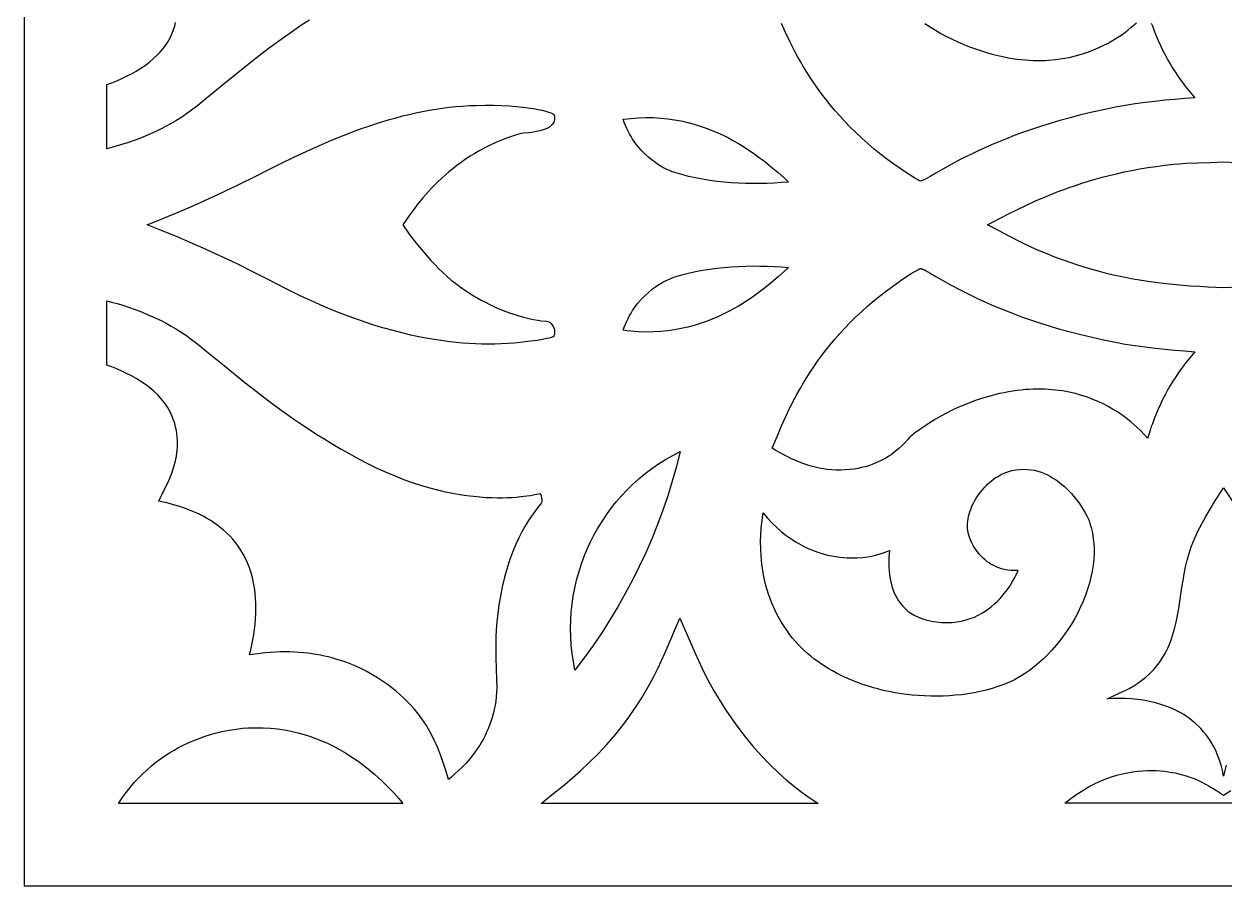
# Model space of a CAD drawing. Extents: x -375 to 375, y -1025 to 1025.
# Drawn here: x -270 to -197.4, y -940 to -887.9 of the extents above; entities that cross this region are included whole.
import ezdxf

# ---------------------------------------------------------------- set-up
doc = ezdxf.new("R2010")
doc.units = 0
doc.layers.add('LAYER_1', color=18, linetype='CONTINUOUS')
doc.layers.add('LAYER_2', color=174, linetype='CONTINUOUS')

msp = doc.modelspace()

# ---------------------------------------------------------------- linework, layer by layer
at = {"layer": 'LAYER_1'}
for points in [[(-252.742, -887.617), (-253.188, -887.913), (-253.622, -888.207), (-254.042, -888.5), (-254.45, -888.791), (-255.229, -889.365), (-255.961, -889.924), (-256.648, -890.466), (-257.898, -891.481), (-258.996, -892.379), (-259.494, -892.775), (-259.961, -893.131), (-260.183, -893.292), (-260.399, -893.442), (-260.609, -893.58), (-260.812, -893.705), (-261.106, -893.876), (-261.408, -894.041), (-261.715, -894.2), (-262.029, -894.354), (-262.348, -894.501), (-262.673, -894.641), (-263.002, -894.774), (-263.336, -894.901), (-263.673, -895.019), (-264.014, -895.13), (-264.358, -895.233), (-264.704, -895.328), (-265, -895.401), (-265, -893.131), (-265, -891.522), (-264.986, -891.517), (-264.689, -891.406), (-264.391, -891.285), (-264.092, -891.154), (-263.795, -891.012), (-263.501, -890.86), (-263.213, -890.696), (-262.932, -890.521), (-262.66, -890.335), (-262.399, -890.137), (-262.151, -889.927), (-261.917, -889.705), (-261.807, -889.589), (-261.7, -889.471), (-261.599, -889.349), (-261.502, -889.224), (-261.41, -889.095), (-261.324, -888.964), (-261.243, -888.829), (-261.168, -888.691), (-261.099, -888.55), (-261.036, -888.405), (-260.954, -888.189), (-260.885, -887.975), (-260.829, -887.764)], [(-201.823, -887.794), (-201.757, -887.968), (-201.646, -888.267), (-201.529, -888.563), (-201.405, -888.856), (-201.274, -889.146), (-201.136, -889.432), (-200.991, -889.714), (-200.84, -889.994), (-200.682, -890.269), (-200.518, -890.54), (-200.347, -890.807), (-200.169, -891.071), (-199.985, -891.329), (-199.795, -891.584), (-199.599, -891.834), (-199.396, -892.079), (-199.188, -892.32), (-199.791, -892.364), (-200.395, -892.414), (-200.998, -892.47), (-201.599, -892.534), (-202.2, -892.606), (-202.799, -892.69), (-203.397, -892.785), (-203.992, -892.893), (-204.713, -893.04), (-205.409, -893.194), (-206.081, -893.355), (-206.728, -893.522), (-207.351, -893.695), (-207.949, -893.871), (-208.524, -894.052), (-209.076, -894.235), (-209.603, -894.42), (-210.108, -894.606), (-210.59, -894.792), (-211.049, -894.978), (-211.485, -895.163), (-211.899, -895.346), (-212.291, -895.525), (-212.661, -895.702), (-213.336, -896.039), (-213.926, -896.353), (-214.433, -896.635), (-214.858, -896.88), (-215.203, -897.081), (-215.47, -897.231), (-215.575, -897.285), (-215.66, -897.325), (-215.727, -897.348), (-215.776, -897.355), (-215.834, -897.335), (-215.949, -897.277), (-216.119, -897.181), (-216.343, -897.043), (-216.62, -896.864), (-216.949, -896.642), (-217.327, -896.376), (-217.754, -896.065), (-218.175, -895.744), (-218.579, -895.419), (-218.966, -895.091), (-219.337, -894.76), (-219.692, -894.426), (-220.031, -894.091), (-220.356, -893.755), (-220.665, -893.417), (-220.96, -893.08), (-221.242, -892.743), (-221.509, -892.407), (-221.764, -892.072), (-222.006, -891.739), (-222.236, -891.409), (-222.454, -891.081), (-222.66, -890.758), (-222.856, -890.438), (-223.041, -890.123), (-223.215, -889.812), (-223.38, -889.508), (-223.683, -888.918), (-223.951, -888.358), (-224.188, -887.83)], [(-215.518, -887.827), (-215.199, -888.034), (-214.873, -888.233), (-214.542, -888.423), (-214.205, -888.604), (-213.863, -888.776), (-213.517, -888.937), (-213.167, -889.089), (-212.813, -889.231), (-212.455, -889.363), (-212.095, -889.484), (-211.732, -889.595), (-211.367, -889.695), (-211, -889.784), (-210.731, -889.842), (-210.467, -889.892), (-210.206, -889.936), (-209.95, -889.972), (-209.698, -890.002), (-209.449, -890.025), (-209.205, -890.042), (-208.965, -890.053), (-208.73, -890.059), (-208.498, -890.058), (-208.27, -890.052), (-208.047, -890.041), (-207.612, -890.003), (-207.194, -889.946), (-206.792, -889.873), (-206.407, -889.783), (-206.038, -889.68), (-205.685, -889.564), (-205.349, -889.437), (-205.029, -889.302), (-204.725, -889.158), (-204.437, -889.008), (-204.166, -888.854), (-203.911, -888.697), (-203.672, -888.539), (-203.45, -888.381), (-203.243, -888.225), (-203.053, -888.073), (-202.721, -887.784)], [(-196.514, -903.764), (-197.448, -903.804), (-198.383, -903.764), (-198.914, -903.739), (-199.486, -903.706), (-200.098, -903.661), (-200.749, -903.6), (-201.437, -903.52), (-202.161, -903.418), (-202.536, -903.357), (-202.92, -903.289), (-203.312, -903.214), (-203.712, -903.131), (-204.12, -903.039), (-204.536, -902.939), (-204.96, -902.829), (-205.391, -902.71), (-205.83, -902.58), (-206.276, -902.44), (-206.729, -902.289), (-207.189, -902.127), (-207.656, -901.953), (-208.129, -901.766), (-208.608, -901.566), (-209.094, -901.353), (-209.43, -901.198), (-209.761, -901.035), (-210.418, -900.694), (-211.071, -900.345), (-211.725, -900), (-210.921, -899.581), (-210.458, -899.343), (-209.954, -899.09), (-209.407, -898.827), (-208.819, -898.558), (-208.187, -898.285), (-207.512, -898.014), (-207.158, -897.88), (-206.793, -897.747), (-206.417, -897.617), (-206.03, -897.489), (-205.631, -897.365), (-205.221, -897.244), (-204.8, -897.127), (-204.368, -897.015), (-203.923, -896.908), (-203.468, -896.806), (-203.001, -896.71), (-202.522, -896.621), (-202.031, -896.539), (-201.529, -896.464), (-201.014, -896.397), (-200.488, -896.338), (-200.121, -896.305), (-199.751, -896.281), (-199.004, -896.247), (-198.239, -896.224), (-197.448, -896.196), (-196.657, -896.224)], [(-197.293, -932.691), (-197.377, -933.02), (-197.447, -933.366), (-197.448, -933.365), (-197.449, -933.366), (-197.519, -933.02), (-197.603, -932.691), (-197.7, -932.381), (-197.81, -932.088), (-197.93, -931.811), (-198.061, -931.551), (-198.2, -931.307), (-198.348, -931.079), (-198.502, -930.865), (-198.663, -930.666), (-198.828, -930.48), (-198.997, -930.308), (-199.169, -930.149), (-199.343, -930.003), (-199.517, -929.868), (-199.691, -929.745), (-199.863, -929.633), (-200.033, -929.531), (-200.2, -929.439), (-200.362, -929.357), (-200.519, -929.284), (-200.669, -929.219), (-200.945, -929.113), (-201.182, -929.034), (-201.372, -928.981), (-201.578, -928.929), (-201.754, -928.88), (-201.932, -928.837), (-202.111, -928.799), (-202.291, -928.766), (-202.655, -928.715), (-203.021, -928.681), (-203.389, -928.663), (-203.758, -928.659), (-204.127, -928.665), (-204.493, -928.68), (-204.349, -928.608), (-204.184, -928.532), (-203.799, -928.361), (-203.36, -928.152), (-203.125, -928.028), (-202.884, -927.889), (-202.64, -927.733), (-202.393, -927.557), (-202.148, -927.36), (-201.906, -927.14), (-201.787, -927.021), (-201.67, -926.895), (-201.555, -926.763), (-201.443, -926.623), (-201.333, -926.476), (-201.226, -926.322), (-201.123, -926.159), (-201.023, -925.989), (-200.924, -925.805), (-200.833, -925.619), (-200.749, -925.429), (-200.671, -925.237), (-200.599, -925.043), (-200.534, -924.846), (-200.473, -924.647), (-200.417, -924.447), (-200.318, -924.04), (-200.234, -923.628), (-200.16, -923.212), (-200.093, -922.792), (-199.967, -921.949), (-199.901, -921.528), (-199.829, -921.109), (-199.747, -920.693), (-199.651, -920.283), (-199.538, -919.878), (-199.474, -919.678), (-199.405, -919.481), (-199.314, -919.243), (-199.217, -919.007), (-199.114, -918.774), (-199.006, -918.543), (-198.775, -918.088), (-198.528, -917.641), (-198.269, -917.2), (-198.001, -916.765), (-197.448, -915.905), (-196.896, -916.765)], [(-187.848, -934.998), (-197.448, -934.998), (-207.048, -934.998), (-206.867, -934.851), (-206.687, -934.712), (-206.326, -934.453), (-205.969, -934.22), (-205.613, -934.011), (-205.262, -933.826), (-204.914, -933.664), (-204.571, -933.522), (-204.233, -933.401), (-203.9, -933.299), (-203.574, -933.214), (-203.256, -933.146), (-202.944, -933.094), (-202.641, -933.056), (-202.347, -933.031), (-202.062, -933.018), (-201.787, -933.015), (-201.523, -933.023), (-201.27, -933.039), (-201.028, -933.062), (-200.799, -933.091), (-200.583, -933.126), (-200.381, -933.164), (-200.02, -933.248), (-199.72, -933.334), (-199.486, -933.411), (-199.238, -933.507), (-199.004, -933.606), (-198.774, -933.716), (-198.548, -933.835), (-198.325, -933.962), (-197.886, -934.231), (-197.448, -934.511), (-197.011, -934.231)]]:
    msp.add_lwpolyline(points, dxfattribs=at)
for points in [[(-242.309, -907.214), (-242.701, -907.201), (-243.092, -907.181), (-243.483, -907.152), (-243.874, -907.116), (-244.265, -907.073), (-244.656, -907.022), (-245.046, -906.965), (-245.436, -906.9), (-245.825, -906.829), (-246.213, -906.752), (-246.6, -906.668), (-246.986, -906.579), (-247.372, -906.483), (-247.756, -906.382), (-248.138, -906.275), (-248.519, -906.163), (-248.899, -906.046), (-249.653, -905.796), (-250.399, -905.529), (-251.137, -905.244), (-251.865, -904.944), (-252.583, -904.63), (-252.944, -904.463), (-253.336, -904.272), (-254.219, -903.826), (-255.238, -903.305), (-256.399, -902.72), (-257.033, -902.408), (-257.705, -902.085), (-258.414, -901.753), (-259.162, -901.412), (-259.95, -901.065), (-260.776, -900.713), (-261.644, -900.357), (-262.552, -900), (-261.608, -899.627), (-260.67, -899.238), (-259.738, -898.834), (-258.812, -898.417), (-257.891, -897.988), (-256.975, -897.548), (-256.063, -897.098), (-255.157, -896.64), (-254.423, -896.271), (-253.681, -895.909), (-252.932, -895.556), (-252.175, -895.214), (-251.412, -894.886), (-250.641, -894.574), (-249.865, -894.279), (-249.474, -894.139), (-249.082, -894.004), (-248.689, -893.874), (-248.294, -893.751), (-247.899, -893.633), (-247.502, -893.522), (-247.103, -893.417), (-246.704, -893.32), (-246.304, -893.229), (-245.902, -893.145), (-245.5, -893.069), (-245.096, -893.002), (-244.692, -892.942), (-244.287, -892.89), (-243.881, -892.848), (-243.475, -892.814), (-243.067, -892.79), (-242.659, -892.774), (-242.111, -892.767), (-241.595, -892.771), (-241.111, -892.786), (-240.659, -892.81), (-240.24, -892.842), (-239.855, -892.88), (-239.504, -892.924), (-239.187, -892.972), (-238.905, -893.023), (-238.659, -893.075), (-238.448, -893.127), (-238.273, -893.178), (-238.134, -893.226), (-238.033, -893.271), (-237.969, -893.31), (-237.951, -893.328), (-237.943, -893.343), (-237.924, -893.445), (-237.918, -893.54), (-237.922, -893.629), (-237.938, -893.711), (-237.964, -893.787), (-237.999, -893.857), (-238.043, -893.922), (-238.094, -893.982), (-238.154, -894.036), (-238.22, -894.086), (-238.292, -894.131), (-238.369, -894.172), (-238.538, -894.243), (-238.719, -894.3), (-238.909, -894.344), (-239.102, -894.38), (-239.291, -894.407), (-239.473, -894.429), (-239.789, -894.465), (-239.914, -894.483), (-240.009, -894.504), (-240.391, -894.621), (-240.762, -894.748), (-241.12, -894.885), (-241.466, -895.029), (-241.8, -895.182), (-242.123, -895.341), (-242.434, -895.507), (-242.734, -895.679), (-243.023, -895.856), (-243.301, -896.038), (-243.569, -896.224), (-243.826, -896.414), (-244.073, -896.606), (-244.31, -896.801), (-244.537, -896.997), (-244.755, -897.195), (-244.963, -897.393), (-245.162, -897.59), (-245.352, -897.787), (-245.534, -897.983), (-245.871, -898.367), (-246.175, -898.739), (-246.448, -899.093), (-246.692, -899.424), (-247.098, -900), (-246.699, -900.557), (-246.283, -901.107), (-246.069, -901.377), (-245.849, -901.643), (-245.625, -901.904), (-245.395, -902.161), (-245.159, -902.411), (-244.918, -902.656), (-244.671, -902.893), (-244.418, -903.123), (-244.159, -903.344), (-243.893, -903.557), (-243.62, -903.76), (-243.34, -903.953), (-243.074, -904.126), (-242.812, -904.288), (-242.556, -904.439), (-242.305, -904.579), (-242.059, -904.709), (-241.82, -904.83), (-241.586, -904.942), (-241.359, -905.044), (-240.923, -905.225), (-240.515, -905.374), (-240.135, -905.496), (-239.785, -905.594), (-239.467, -905.67), (-239.183, -905.727), (-238.933, -905.77), (-238.72, -905.8), (-238.408, -905.837), (-238.313, -905.85), (-238.26, -905.863), (-238.208, -905.892), (-238.159, -905.93), (-238.113, -905.976), (-238.07, -906.028), (-238.032, -906.085), (-237.997, -906.147), (-237.968, -906.212), (-237.944, -906.279), (-237.926, -906.348), (-237.914, -906.416), (-237.909, -906.484), (-237.911, -906.549), (-237.92, -906.612), (-237.938, -906.67), (-237.964, -906.723), (-237.999, -906.77), (-238.018, -906.782), (-238.054, -906.798), (-238.179, -906.836), (-238.372, -906.883), (-238.634, -906.935), (-238.964, -906.99), (-239.362, -907.046), (-239.827, -907.102), (-240.36, -907.154), (-240.748, -907.183), (-241.138, -907.204), (-241.528, -907.215), (-241.919, -907.219)], [(-226.362, -897.501), (-226.798, -897.485), (-227.233, -897.46), (-227.667, -897.424), (-228.099, -897.377), (-228.53, -897.319), (-228.958, -897.249), (-229.383, -897.167), (-229.805, -897.073), (-230.224, -896.965), (-230.638, -896.843), (-230.795, -896.789), (-230.969, -896.719), (-231.157, -896.632), (-231.359, -896.527), (-231.569, -896.403), (-231.787, -896.26), (-232.009, -896.097), (-232.233, -895.914), (-232.456, -895.709), (-232.675, -895.482), (-232.889, -895.233), (-232.992, -895.099), (-233.093, -894.96), (-233.191, -894.814), (-233.286, -894.663), (-233.378, -894.505), (-233.465, -894.341), (-233.549, -894.17), (-233.628, -893.993), (-233.702, -893.81), (-233.771, -893.619), (-233.532, -893.588), (-233.296, -893.562), (-232.831, -893.527), (-232.376, -893.513), (-231.931, -893.518), (-231.496, -893.543), (-231.072, -893.585), (-230.657, -893.644), (-230.252, -893.718), (-229.858, -893.807), (-229.474, -893.909), (-229.101, -894.024), (-228.738, -894.15), (-228.386, -894.286), (-228.044, -894.432), (-227.712, -894.585), (-227.392, -894.746), (-227.082, -894.913), (-226.783, -895.085), (-226.494, -895.26), (-226.217, -895.439), (-225.95, -895.619), (-225.695, -895.8), (-225.451, -895.981), (-225.217, -896.16), (-224.784, -896.51), (-224.396, -896.841), (-224.053, -897.146), (-223.757, -897.415), (-224.188, -897.448), (-224.621, -897.475), (-225.055, -897.494), (-225.49, -897.505), (-225.926, -897.507)], [(-232.831, -906.472), (-233.296, -906.437), (-233.532, -906.411), (-233.771, -906.38), (-233.702, -906.19), (-233.628, -906.006), (-233.549, -905.829), (-233.465, -905.659), (-233.378, -905.495), (-233.286, -905.337), (-233.191, -905.185), (-233.093, -905.04), (-232.992, -904.9), (-232.889, -904.767), (-232.675, -904.517), (-232.456, -904.29), (-232.233, -904.086), (-232.009, -903.902), (-231.787, -903.739), (-231.569, -903.597), (-231.359, -903.473), (-231.157, -903.368), (-230.969, -903.281), (-230.795, -903.21), (-230.638, -903.157), (-230.224, -903.035), (-229.805, -902.927), (-229.383, -902.832), (-228.958, -902.75), (-228.53, -902.68), (-228.099, -902.622), (-227.667, -902.576), (-227.233, -902.54), (-226.798, -902.514), (-226.362, -902.499), (-225.926, -902.492), (-225.49, -902.495), (-225.055, -902.506), (-224.621, -902.525), (-224.188, -902.551), (-223.757, -902.585), (-224.053, -902.854), (-224.396, -903.158), (-224.784, -903.49), (-225.217, -903.84), (-225.451, -904.019), (-225.695, -904.2), (-225.95, -904.381), (-226.217, -904.561), (-226.494, -904.739), (-226.783, -904.915), (-227.082, -905.087), (-227.392, -905.253), (-227.712, -905.414), (-228.044, -905.568), (-228.386, -905.713), (-228.738, -905.85), (-229.101, -905.976), (-229.474, -906.09), (-229.858, -906.193), (-230.252, -906.282), (-230.657, -906.356), (-231.072, -906.415), (-231.496, -906.457), (-231.931, -906.481), (-232.376, -906.487)], [(-220.888, -914.838), (-221.143, -914.825), (-221.397, -914.801), (-221.65, -914.766), (-221.902, -914.719), (-222.153, -914.662), (-222.402, -914.596), (-222.65, -914.52), (-222.895, -914.435), (-223.138, -914.342), (-223.378, -914.242), (-223.615, -914.135), (-223.849, -914.021), (-224.08, -913.901), (-224.307, -913.775), (-224.529, -913.645), (-224.748, -913.51), (-224.398, -912.66), (-224.188, -912.17), (-223.951, -911.642), (-223.683, -911.081), (-223.38, -910.491), (-223.215, -910.187), (-223.041, -909.877), (-222.856, -909.562), (-222.66, -909.242), (-222.454, -908.918), (-222.236, -908.591), (-222.006, -908.26), (-221.764, -907.928), (-221.509, -907.593), (-221.242, -907.257), (-220.96, -906.92), (-220.665, -906.582), (-220.356, -906.245), (-220.031, -905.908), (-219.692, -905.573), (-219.337, -905.24), (-218.966, -904.909), (-218.579, -904.58), (-218.175, -904.255), (-217.754, -903.934), (-217.327, -903.623), (-216.949, -903.357), (-216.62, -903.135), (-216.343, -902.956), (-216.119, -902.819), (-215.949, -902.722), (-215.834, -902.664), (-215.776, -902.644), (-215.727, -902.651), (-215.66, -902.675), (-215.575, -902.714), (-215.47, -902.768), (-215.203, -902.919), (-214.858, -903.12), (-214.433, -903.365), (-213.926, -903.647), (-213.336, -903.96), (-212.661, -904.298), (-212.291, -904.474), (-211.899, -904.654), (-211.485, -904.836), (-211.049, -905.021), (-210.59, -905.207), (-210.108, -905.394), (-209.603, -905.58), (-209.076, -905.765), (-208.524, -905.948), (-207.949, -906.128), (-207.351, -906.305), (-206.728, -906.477), (-206.081, -906.644), (-205.409, -906.805), (-204.713, -906.96), (-203.992, -907.106), (-203.397, -907.215), (-202.799, -907.31), (-202.2, -907.393), (-201.599, -907.466), (-200.998, -907.53), (-200.395, -907.586), (-199.791, -907.635), (-199.188, -907.68), (-199.396, -907.92), (-199.599, -908.166), (-199.795, -908.416), (-199.985, -908.67), (-200.169, -908.929), (-200.347, -909.192), (-200.518, -909.459), (-200.682, -909.731), (-200.84, -910.006), (-200.991, -910.285), (-201.136, -910.568), (-201.274, -910.854), (-201.405, -911.144), (-201.529, -911.437), (-201.646, -911.733), (-201.757, -912.032), (-201.823, -912.206), (-201.879, -912.364), (-201.961, -912.629), (-202.012, -912.815), (-202.038, -912.913), (-202.112, -912.832), (-202.251, -912.681), (-202.454, -912.471), (-202.721, -912.215), (-203.053, -911.927), (-203.243, -911.774), (-203.45, -911.618), (-203.672, -911.46), (-203.911, -911.302), (-204.166, -911.145), (-204.437, -910.991), (-204.725, -910.841), (-205.029, -910.698), (-205.349, -910.562), (-205.685, -910.435), (-206.038, -910.32), (-206.407, -910.216), (-206.792, -910.127), (-207.194, -910.053), (-207.612, -909.997), (-208.047, -909.959), (-208.27, -909.948), (-208.498, -909.941), (-208.73, -909.941), (-208.965, -909.946), (-209.205, -909.957), (-209.449, -909.974), (-209.698, -909.998), (-209.95, -910.027), (-210.206, -910.064), (-210.467, -910.107), (-210.731, -910.158), (-211, -910.216), (-211.367, -910.305), (-211.732, -910.405), (-212.095, -910.515), (-212.455, -910.637), (-212.813, -910.768), (-213.167, -910.91), (-213.517, -911.062), (-213.863, -911.224), (-214.205, -911.395), (-214.542, -911.576), (-214.873, -911.766), (-215.199, -911.965), (-215.518, -912.173), (-215.831, -912.389), (-216.137, -912.614), (-216.436, -912.847), (-216.473, -912.887), (-216.537, -912.965), (-216.752, -913.212), (-216.904, -913.369), (-217.088, -913.541), (-217.304, -913.723), (-217.554, -913.908), (-217.692, -914.001), (-217.839, -914.092), (-217.994, -914.181), (-218.159, -914.267), (-218.333, -914.35), (-218.516, -914.429), (-218.708, -914.503), (-218.91, -914.572), (-219.122, -914.634), (-219.344, -914.69), (-219.576, -914.738), (-219.817, -914.777), (-220.069, -914.808), (-220.332, -914.828), (-220.605, -914.839)], [(-244.476, -933.078), (-244.629, -932.595), (-244.796, -932.117), (-244.981, -931.645), (-245.081, -931.413), (-245.185, -931.183), (-245.295, -930.957), (-245.411, -930.734), (-245.533, -930.514), (-245.661, -930.299), (-245.796, -930.087), (-245.937, -929.881), (-246.014, -929.775), (-246.163, -929.58), (-246.385, -929.311), (-246.682, -928.985), (-246.858, -928.804), (-247.054, -928.615), (-247.268, -928.419), (-247.501, -928.217), (-247.754, -928.013), (-248.026, -927.807), (-248.318, -927.601), (-248.629, -927.398), (-248.959, -927.199), (-249.31, -927.007), (-249.68, -926.822), (-250.07, -926.648), (-250.481, -926.485), (-250.912, -926.337), (-251.135, -926.268), (-251.363, -926.204), (-251.596, -926.144), (-251.834, -926.088), (-252.077, -926.038), (-252.326, -925.992), (-252.58, -925.952), (-252.839, -925.917), (-253.103, -925.889), (-253.372, -925.866), (-253.646, -925.85), (-253.926, -925.84), (-254.211, -925.837), (-254.501, -925.84), (-254.797, -925.851), (-255.098, -925.87), (-255.404, -925.896), (-255.715, -925.93), (-256.032, -925.973), (-256.354, -926.023), (-256.28, -925.72), (-256.213, -925.414), (-256.153, -925.104), (-256.101, -924.792), (-256.057, -924.478), (-256.022, -924.162), (-255.996, -923.846), (-255.98, -923.529), (-255.974, -923.212), (-255.979, -922.897), (-255.995, -922.582), (-256.024, -922.269), (-256.065, -921.959), (-256.119, -921.652), (-256.186, -921.348), (-256.268, -921.048), (-256.367, -920.747), (-256.479, -920.46), (-256.603, -920.187), (-256.739, -919.928), (-256.885, -919.682), (-257.04, -919.449), (-257.205, -919.229), (-257.378, -919.021), (-257.558, -918.825), (-257.745, -918.64), (-257.937, -918.467), (-258.134, -918.304), (-258.335, -918.151), (-258.54, -918.009), (-258.747, -917.876), (-258.955, -917.752), (-259.165, -917.637), (-259.374, -917.531), (-259.582, -917.432), (-259.789, -917.341), (-259.994, -917.258), (-260.195, -917.182), (-260.584, -917.048), (-260.951, -916.938), (-261.288, -916.848), (-261.59, -916.776), (-261.849, -916.717), (-261.77, -916.54), (-261.672, -916.34), (-261.437, -915.872), (-261.31, -915.606), (-261.184, -915.321), (-261.063, -915.017), (-260.953, -914.695), (-260.857, -914.357), (-260.817, -914.181), (-260.782, -914.002), (-260.754, -913.819), (-260.733, -913.633), (-260.719, -913.442), (-260.713, -913.249), (-260.716, -913.052), (-260.728, -912.852), (-260.751, -912.65), (-260.784, -912.444), (-260.829, -912.235), (-260.885, -912.024), (-260.954, -911.81), (-261.036, -911.594), (-261.099, -911.45), (-261.168, -911.308), (-261.243, -911.17), (-261.324, -911.036), (-261.41, -910.904), (-261.502, -910.776), (-261.599, -910.651), (-261.7, -910.529), (-261.807, -910.41), (-261.917, -910.295), (-262.151, -910.073), (-262.399, -909.863), (-262.66, -909.665), (-262.932, -909.478), (-263.213, -909.304), (-263.501, -909.14), (-263.795, -908.987), (-264.092, -908.845), (-264.391, -908.714), (-264.689, -908.593), (-264.986, -908.482), (-265, -908.477), (-265, -907.635), (-265, -904.599), (-264.704, -904.672), (-264.358, -904.766), (-264.014, -904.869), (-263.673, -904.98), (-263.336, -905.099), (-263.002, -905.225), (-262.673, -905.359), (-262.348, -905.499), (-262.029, -905.646), (-261.715, -905.799), (-261.408, -905.959), (-261.106, -906.124), (-260.812, -906.294), (-260.609, -906.42), (-260.399, -906.557), (-260.183, -906.707), (-259.961, -906.869), (-259.494, -907.224), (-258.996, -907.62), (-257.898, -908.519), (-256.648, -909.534), (-255.961, -910.075), (-255.229, -910.635), (-254.45, -911.208), (-254.042, -911.499), (-253.622, -911.792), (-253.188, -912.087), (-252.742, -912.382), (-252.282, -912.679), (-251.808, -912.975), (-251.319, -913.271), (-250.817, -913.567), (-250.3, -913.861), (-249.768, -914.153), (-249.187, -914.457), (-248.618, -914.734), (-248.061, -914.986), (-247.515, -915.215), (-246.983, -915.421), (-246.463, -915.605), (-245.957, -915.769), (-245.464, -915.913), (-244.986, -916.038), (-244.522, -916.147), (-244.073, -916.238), (-243.639, -916.315), (-243.221, -916.377), (-242.82, -916.426), (-242.434, -916.463), (-242.065, -916.489), (-241.714, -916.504), (-241.38, -916.511), (-241.065, -916.51), (-240.767, -916.503), (-240.489, -916.489), (-240.229, -916.471), (-239.769, -916.425), (-239.391, -916.373), (-239.097, -916.323), (-238.774, -916.265), (-238.732, -916.393), (-238.703, -916.525), (-238.691, -916.659), (-238.693, -916.726), (-238.701, -916.792), (-238.722, -916.836), (-238.773, -916.907), (-238.951, -917.133), (-239.213, -917.48), (-239.367, -917.701), (-239.534, -917.955), (-239.709, -918.244), (-239.891, -918.569), (-240.075, -918.93), (-240.26, -919.329), (-240.442, -919.767), (-240.618, -920.245), (-240.702, -920.5), (-240.785, -920.764), (-240.864, -921.04), (-240.94, -921.326), (-241.077, -921.903), (-241.189, -922.46), (-241.279, -922.997), (-241.348, -923.514), (-241.4, -924.011), (-241.436, -924.486), (-241.459, -924.94), (-241.47, -925.372), (-241.472, -925.781), (-241.467, -926.168), (-241.445, -926.872), (-241.422, -927.481), (-241.413, -927.991), (-241.422, -928.273), (-241.442, -928.548), (-241.473, -928.816), (-241.513, -929.076), (-241.562, -929.33), (-241.62, -929.576), (-241.686, -929.815), (-241.759, -930.047), (-241.84, -930.272), (-241.927, -930.49), (-242.02, -930.701), (-242.118, -930.905), (-242.221, -931.102), (-242.328, -931.292), (-242.438, -931.475), (-242.552, -931.651), (-242.668, -931.821), (-242.787, -931.984), (-243.027, -932.289), (-243.268, -932.567), (-243.506, -932.818), (-243.737, -933.043), (-243.955, -933.242), (-244.156, -933.415), (-244.337, -933.562)], [(-236.775, -926.431), (-236.849, -925.928), (-236.901, -925.425), (-236.932, -924.924), (-236.942, -924.425), (-236.931, -923.928), (-236.9, -923.433), (-236.849, -922.943), (-236.779, -922.456), (-236.688, -921.974), (-236.578, -921.498), (-236.45, -921.027), (-236.302, -920.562), (-236.136, -920.104), (-235.952, -919.654), (-235.751, -919.212), (-235.531, -918.779), (-235.294, -918.355), (-235.04, -917.941), (-234.77, -917.537), (-234.483, -917.145), (-234.179, -916.764), (-233.86, -916.395), (-233.525, -916.038), (-233.174, -915.695), (-232.809, -915.366), (-232.429, -915.052), (-232.034, -914.752), (-231.625, -914.468), (-231.202, -914.2), (-230.765, -913.949), (-230.314, -913.715), (-230.543, -914.615), (-230.794, -915.508), (-231.07, -916.392), (-231.368, -917.267), (-231.689, -918.134), (-232.034, -918.991), (-232.4, -919.837), (-232.789, -920.674), (-233.2, -921.499), (-233.634, -922.313), (-234.088, -923.116), (-234.564, -923.906), (-235.062, -924.683), (-235.58, -925.447), (-236.119, -926.197), (-236.679, -926.934)], [(-215.166, -928.513), (-215.54, -928.501), (-215.913, -928.478), (-216.283, -928.448), (-216.797, -928.388), (-217.057, -928.351), (-217.316, -928.307), (-217.577, -928.259), (-217.837, -928.205), (-218.097, -928.145), (-218.357, -928.08), (-218.616, -928.009), (-218.874, -927.933), (-219.13, -927.851), (-219.385, -927.763), (-219.638, -927.67), (-219.889, -927.571), (-220.137, -927.467), (-220.383, -927.357), (-220.625, -927.241), (-220.864, -927.119), (-221.099, -926.992), (-221.329, -926.859), (-221.556, -926.72), (-221.778, -926.575), (-221.995, -926.424), (-222.207, -926.268), (-222.413, -926.105), (-222.614, -925.937), (-222.808, -925.763), (-222.996, -925.582), (-223.177, -925.396), (-223.351, -925.204), (-223.518, -925.006), (-223.677, -924.801), (-223.874, -924.528), (-224.057, -924.254), (-224.225, -923.979), (-224.381, -923.705), (-224.523, -923.431), (-224.653, -923.157), (-224.771, -922.885), (-224.878, -922.614), (-224.973, -922.344), (-225.059, -922.077), (-225.134, -921.812), (-225.2, -921.55), (-225.257, -921.291), (-225.305, -921.036), (-225.346, -920.784), (-225.379, -920.536), (-225.405, -920.293), (-225.425, -920.055), (-225.447, -919.595), (-225.45, -919.158), (-225.436, -918.748), (-225.41, -918.366), (-225.377, -918.017), (-225.302, -917.426), (-225.026, -917.749), (-224.747, -918.046), (-224.466, -918.319), (-224.182, -918.568), (-223.897, -918.795), (-223.612, -919), (-223.327, -919.184), (-223.043, -919.348), (-222.761, -919.494), (-222.482, -919.622), (-222.206, -919.733), (-221.934, -919.829), (-221.666, -919.91), (-221.405, -919.978), (-221.15, -920.032), (-220.901, -920.075), (-220.661, -920.108), (-220.429, -920.13), (-220.207, -920.144), (-219.995, -920.151), (-219.793, -920.15), (-219.604, -920.144), (-219.262, -920.119), (-218.976, -920.083), (-218.752, -920.045), (-218.513, -919.991), (-218.294, -919.931), (-218.079, -919.86), (-217.649, -919.713), (-217.675, -919.918), (-217.691, -920.115), (-217.702, -920.363), (-217.7, -920.652), (-217.68, -920.974), (-217.662, -921.144), (-217.637, -921.319), (-217.604, -921.497), (-217.563, -921.678), (-217.514, -921.86), (-217.454, -922.042), (-217.385, -922.223), (-217.304, -922.402), (-217.211, -922.577), (-217.105, -922.748), (-216.986, -922.914), (-216.853, -923.073), (-216.705, -923.223), (-216.541, -923.365), (-216.361, -923.497), (-216.164, -923.617), (-215.948, -923.725), (-215.715, -923.819), (-215.461, -923.898), (-215.188, -923.962), (-215.012, -923.993), (-214.839, -924.018), (-214.67, -924.038), (-214.504, -924.051), (-214.341, -924.059), (-214.182, -924.061), (-213.874, -924.05), (-213.578, -924.019), (-213.296, -923.97), (-213.026, -923.904), (-212.769, -923.823), (-212.524, -923.728), (-212.292, -923.62), (-212.071, -923.5), (-211.862, -923.371), (-211.665, -923.234), (-211.479, -923.089), (-211.305, -922.939), (-211.141, -922.785), (-210.989, -922.628), (-210.847, -922.47), (-210.716, -922.312), (-210.595, -922.156), (-210.484, -922.002), (-210.383, -921.853), (-210.21, -921.574), (-210.075, -921.329), (-209.976, -921.13), (-209.88, -920.915), (-210.098, -920.918), (-210.307, -920.908), (-210.505, -920.886), (-210.694, -920.852), (-210.873, -920.808), (-211.043, -920.754), (-211.204, -920.692), (-211.356, -920.621), (-211.5, -920.543), (-211.635, -920.458), (-211.761, -920.368), (-211.88, -920.273), (-211.991, -920.174), (-212.095, -920.072), (-212.191, -919.968), (-212.279, -919.862), (-212.437, -919.649), (-212.568, -919.44), (-212.675, -919.241), (-212.759, -919.059), (-212.823, -918.901), (-212.868, -918.774), (-212.907, -918.635), (-212.927, -918.498), (-212.939, -918.359), (-212.943, -918.219), (-212.938, -918.078), (-212.924, -917.935), (-212.904, -917.793), (-212.875, -917.65), (-212.839, -917.507), (-212.797, -917.365), (-212.747, -917.223), (-212.691, -917.082), (-212.629, -916.943), (-212.561, -916.806), (-212.487, -916.671), (-212.408, -916.537), (-212.323, -916.407), (-212.234, -916.28), (-212.14, -916.155), (-212.042, -916.035), (-211.94, -915.918), (-211.834, -915.806), (-211.724, -915.698), (-211.612, -915.595), (-211.496, -915.497), (-211.377, -915.405), (-211.256, -915.318), (-211.133, -915.238), (-211.008, -915.164), (-210.881, -915.096), (-210.753, -915.036), (-210.623, -914.983), (-210.493, -914.938), (-210.251, -914.872), (-210.014, -914.825), (-209.781, -914.797), (-209.553, -914.787), (-209.33, -914.794), (-209.111, -914.817), (-208.898, -914.854), (-208.69, -914.906), (-208.487, -914.971), (-208.289, -915.047), (-208.098, -915.135), (-207.912, -915.233), (-207.732, -915.34), (-207.558, -915.456), (-207.391, -915.578), (-207.229, -915.707), (-207.074, -915.84), (-206.926, -915.979), (-206.785, -916.12), (-206.65, -916.264), (-206.523, -916.409), (-206.403, -916.554), (-206.184, -916.843), (-205.997, -917.121), (-205.841, -917.381), (-205.717, -917.616), (-205.628, -917.817), (-205.568, -917.978), (-205.514, -918.14), (-205.466, -918.305), (-205.424, -918.472), (-205.387, -918.64), (-205.357, -918.811), (-205.331, -918.982), (-205.312, -919.156), (-205.297, -919.331), (-205.288, -919.507), (-205.286, -919.863), (-205.304, -920.222), (-205.342, -920.584), (-205.399, -920.948), (-205.474, -921.313), (-205.567, -921.678), (-205.676, -922.042), (-205.802, -922.404), (-205.944, -922.763), (-206.101, -923.118), (-206.272, -923.469), (-206.456, -923.814), (-206.654, -924.152), (-206.864, -924.483), (-207.085, -924.805), (-207.318, -925.118), (-207.56, -925.421), (-207.813, -925.712), (-208.074, -925.991), (-208.344, -926.256), (-208.621, -926.508), (-208.906, -926.744), (-209.196, -926.965), (-209.492, -927.169), (-209.794, -927.354), (-210.099, -927.521), (-210.408, -927.668), (-210.751, -927.81), (-211.1, -927.938), (-211.454, -928.052), (-211.813, -928.153), (-212.177, -928.24), (-212.544, -928.315), (-212.914, -928.377), (-213.287, -928.427), (-213.662, -928.466), (-214.037, -928.493), (-214.414, -928.51), (-214.79, -928.517)], [(-238.73, -935), (-238.167, -934.551), (-237.301, -933.856), (-236.825, -933.456), (-236.327, -933.018), (-235.811, -932.537), (-235.284, -932.012), (-234.75, -931.44), (-234.213, -930.818), (-233.679, -930.142), (-233.415, -929.783), (-233.153, -929.41), (-232.894, -929.023), (-232.639, -928.62), (-232.388, -928.202), (-232.142, -927.768), (-231.901, -927.318), (-231.667, -926.851), (-231.44, -926.368), (-231.22, -925.868), (-230.328, -923.806), (-229.435, -925.868), (-229.216, -926.362), (-228.989, -926.843), (-228.756, -927.308), (-228.517, -927.76), (-228.273, -928.197), (-228.025, -928.621), (-227.517, -929.426), (-226.997, -930.176), (-226.47, -930.873), (-225.94, -931.518), (-225.412, -932.111), (-224.889, -932.653), (-224.376, -933.146), (-223.879, -933.592), (-223.4, -933.99), (-222.944, -934.341), (-222.516, -934.648), (-222.12, -934.911), (-221.974, -935)], [(-264.06, -934.661), (-263.826, -934.339), (-263.584, -934.033), (-263.336, -933.743), (-263.083, -933.468), (-262.824, -933.209), (-262.561, -932.965), (-262.294, -932.734), (-262.024, -932.518), (-261.752, -932.315), (-261.478, -932.126), (-261.202, -931.948), (-260.926, -931.784), (-260.651, -931.631), (-260.376, -931.489), (-260.103, -931.359), (-259.831, -931.239), (-259.563, -931.129), (-259.298, -931.029), (-259.037, -930.939), (-258.78, -930.858), (-258.529, -930.785), (-258.285, -930.72), (-258.046, -930.663), (-257.815, -930.613), (-257.593, -930.57), (-257.173, -930.504), (-256.794, -930.46), (-256.46, -930.436), (-255.994, -930.423), (-255.54, -930.43), (-255.098, -930.456), (-254.666, -930.5), (-254.245, -930.561), (-253.836, -930.638), (-253.438, -930.731), (-253.051, -930.837), (-252.675, -930.957), (-252.311, -931.088), (-251.957, -931.231), (-251.615, -931.384), (-251.283, -931.546), (-250.963, -931.716), (-250.654, -931.893), (-250.356, -932.076), (-250.069, -932.263), (-249.793, -932.455), (-249.528, -932.65), (-249.274, -932.847), (-249.031, -933.045), (-248.799, -933.243), (-248.578, -933.44), (-248.368, -933.635), (-247.981, -934.015), (-247.638, -934.374), (-247.339, -934.705), (-247.083, -935), (-264.287, -935)]]:
    msp.add_lwpolyline(points, close=True, dxfattribs=at)
at = {"layer": 'LAYER_2'}
msp.add_lwpolyline([(-270, 940), (-270, -940), (270, -940), (270, 940)], close=True, dxfattribs=at)

doc.saveas('drawing.dxf')
